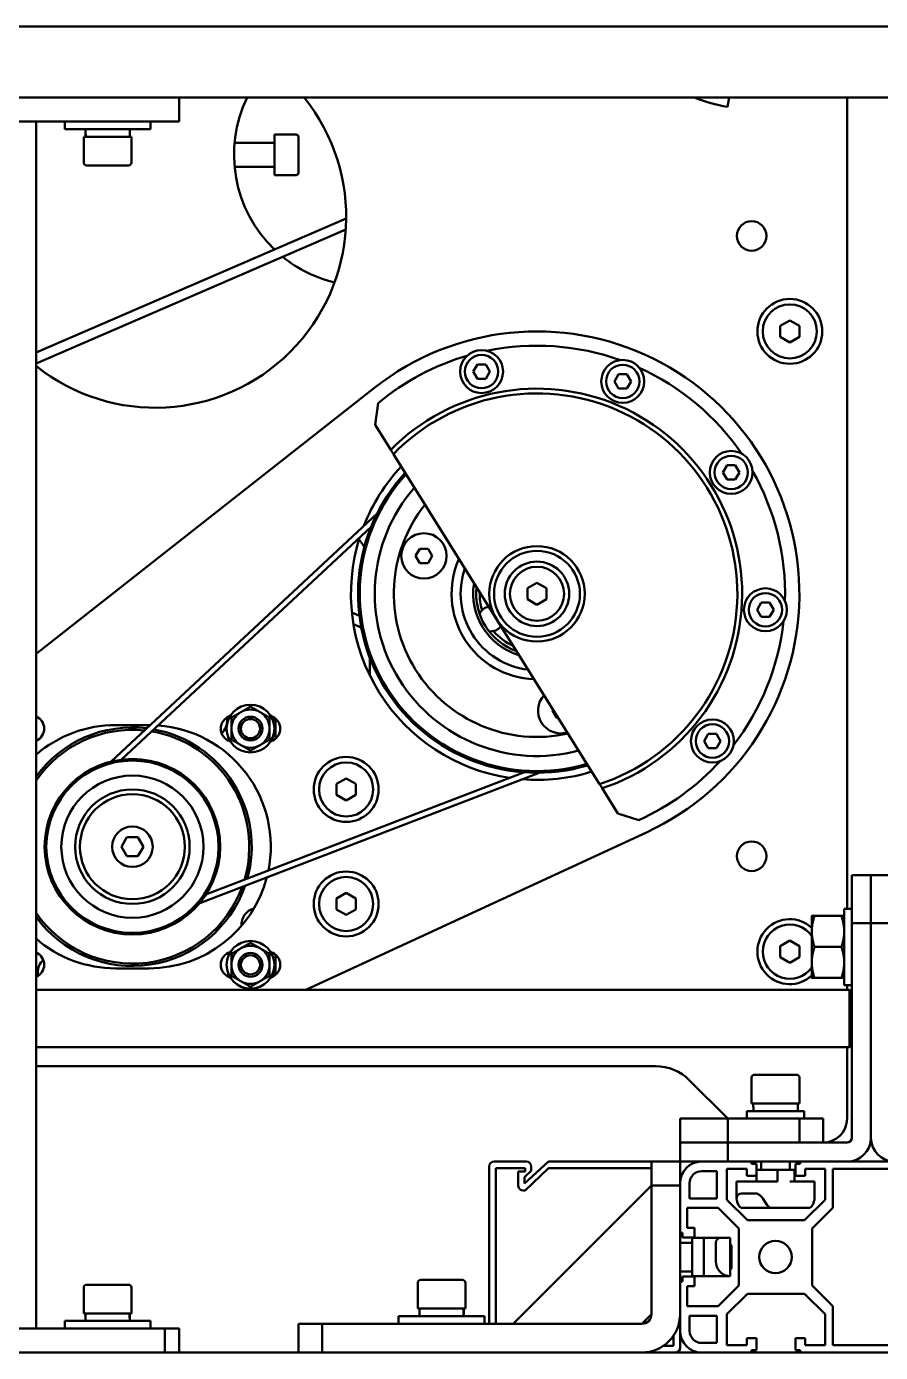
# Model space of a CAD drawing. Header units: millimetres. Extents: x 845401 to 948039, y 511594 to 550263.
# Drawn here: x 913357.2 to 913536.2, y 544470.2 to 544748.1 of the extents above; entities that cross this region are included whole.
import ezdxf

# ---------------------------------------------------------------- set-up
doc = ezdxf.new("R2010")
doc.units = ezdxf.units.MM
doc.layers.add('可见 (ISO)', color=7, linetype='Continuous', lineweight=50)

# ---------------------------------------------------------------- blocks, each defined once
blk = doc.blocks.new('A$C2A4E01FC')
at = {"layer": '可见 (ISO)', "color": 251}
for p, q in [((1587.5, 723.25), (767.5, 723.25)), ((912.5, 708.35), (1032.5, 708.35)), ((1032.5, 703.35), (1032.5, 708.35)), ((1032.5, 708.35), (1322.5, 708.35)), ((1147.77, 708.35), (1147.42, 706.38)), ((1172.5, 708.35), (1172.5, 538.35)), ((912.5, 703.35), (1032.5, 703.35)), ((1002.5, 703.35), (1002.5, 450.35)), ((1008.5, 703.35), (1008.5, 701.75)), ((1026.5, 703.35), (1026.5, 701.75)), ((1026.5, 701.75), (1008.5, 701.75)), ((1012.85, 700.77), (1012.85, 700.15)), ((1022.15, 701.75), (1022.15, 700.15)), ((1052.5, 700.6), (1052.5, 692.1)), ((1057, 700.6), (1052.5, 700.6)), ((1022.5, 700.15), (1012.5, 700.15)), ((1012.5, 694.75), (1012.5, 700.15)), ((1022.5, 694.75), (1022.5, 700.15)), ((1052.3, 698.85), (1044.11, 698.85)), ((1057.5, 700.1), (1057.5, 692.6)), ((1021.9, 694.15), (1013.1, 694.15)), ((1052.3, 693.85), (1044.11, 693.85)), ((1057, 692.1), (1052.5, 692.1)), ((1002.5, 654.93), (1067.5, 683)), ((1002.5, 652.64), (1067.41, 680.68)), ((1158.5, 660.51), (1160.5, 661.66)), ((1160.5, 661.66), (1162.5, 660.51)), ((1158.5, 658.2), (1158.5, 660.51)), ((1162.5, 660.51), (1162.5, 658.2)), ((1160.5, 657.04), (1158.5, 658.2)), ((1162.5, 658.2), (1160.5, 657.04)), ((1094.16, 650.92), (1095.02, 652.42)), ((1095.02, 649.42), (1094.16, 650.92)), ((1095.02, 652.42), (1096.75, 652.42)), ((1096.75, 652.42), (1097.62, 650.92)), ((1097.62, 650.92), (1096.75, 649.42)), ((1123.75, 648.86), (1124.62, 650.36)), ((1124.62, 650.36), (1126.35, 650.36)), ((1126.35, 650.36), (1127.21, 648.86)), ((1002.5, 591.78), (1073.52, 647.59)), ((1096.75, 649.42), (1095.02, 649.42)), ((1124.62, 647.36), (1123.75, 648.86)), ((1127.21, 648.86), (1126.35, 647.36)), ((1126.35, 647.36), (1124.62, 647.36)), ((1073.57, 639.78), (1074.23, 644.31)), ((1073.57, 639.78), (1076.86, 634.52)), ((1077.4, 633.65), (1099.02, 599.05)), ((1146.47, 629.79), (1147.34, 631.29)), ((1147.34, 631.29), (1149.07, 631.29)), ((1149.07, 631.29), (1149.94, 629.79)), ((1147.34, 628.29), (1146.47, 629.79)), ((1149.07, 628.29), (1147.34, 628.29)), ((1149.94, 629.79), (1149.07, 628.29)), ((1074.01, 621.21), (1018.27, 569.21)), ((1072.74, 618.42), (1020.43, 569.61)), ((1082.07, 612.3), (1082.93, 613.8)), ((1082.93, 610.8), (1082.07, 612.3)), ((1082.93, 613.8), (1084.66, 613.8)), ((1084.66, 613.8), (1085.53, 612.3)), ((1085.53, 612.3), (1084.66, 610.8)), ((1084.66, 610.8), (1082.93, 610.8)), ((1105.5, 605.51), (1107.5, 606.66)), ((1107.5, 606.66), (1109.5, 605.51)), ((1105.5, 603.2), (1105.5, 605.51)), ((1107.5, 602.04), (1105.5, 603.2)), ((1109.5, 603.2), (1107.5, 602.04)), ((1109.5, 605.51), (1109.5, 603.2)), ((1070.29, 599.73), (1068.7, 600.41)), ((1153.65, 601), (1154.52, 602.5)), ((1154.52, 599.5), (1153.65, 601)), ((1154.52, 602.5), (1156.25, 602.5)), ((1156.25, 602.5), (1157.12, 601)), ((1157.12, 601), (1156.25, 599.5)), ((1070.68, 597.27), (1069.02, 597.99)), ((1099.02, 599.05), (1120.64, 564.46)), ((1156.25, 599.5), (1154.52, 599.5)), ((1072.5, 590.9), (1072.5, 587.15)), ((1042.54, 577.7), (1042.54, 578.46)), ((1110.73, 579.85), (1110.87, 580.09)), ((1111.6, 578.35), (1110.73, 579.85)), ((1111.96, 578.35), (1111.6, 578.35)), ((1019.2, 576.85), (1026.2, 576.85)), ((1052.7, 577.81), (1052.7, 573.98)), ((1142.54, 573.5), (1143.4, 575)), ((1143.4, 572), (1142.54, 573.5)), ((1143.4, 575), (1145.14, 575)), ((1145.14, 575), (1146, 573.5)), ((1146, 573.5), (1145.14, 572)), ((1145.14, 572), (1143.4, 572)), ((1038.12, 541.31), (1104.91, 566.94)), ((1036.81, 539.54), (1107.98, 566.86)), ((1065.5, 564.51), (1067.5, 565.66)), ((1065.5, 562.2), (1065.5, 564.51)), ((1067.5, 565.66), (1069.5, 564.51)), ((1069.5, 564.51), (1069.5, 562.2)), ((1067.5, 561.04), (1065.5, 562.2)), ((1069.5, 562.2), (1067.5, 561.04)), ((1121.18, 563.59), (1124.47, 558.32)), ((1128.83, 556.93), (1124.47, 558.32)), ((1020.39, 551.35), (1021.55, 553.35)), ((1021.55, 553.35), (1023.85, 553.35)), ((1023.85, 553.35), (1025.01, 551.35)), ((1130.58, 554.43), (1059.03, 521.35)), ((1130.58, 554.43), (1059.03, 521.35)), ((1021.55, 549.35), (1020.39, 551.35)), ((1025.01, 551.35), (1023.85, 549.35)), ((1023.85, 549.35), (1021.55, 549.35)), ((1173.5, 545.35), (1173.5, 535.35)), ((1177.5, 545.35), (1173.5, 545.35)), ((1177.5, 535.35), (1177.5, 545.35)), ((1181.5, 545.35), (1177.5, 545.35)), ((1177.5, 545.35), (1177.5, 535.35)), ((1065.5, 540.51), (1067.5, 541.66)), ((1065.5, 538.2), (1065.5, 540.51)), ((1067.5, 541.66), (1069.5, 540.51)), ((1069.5, 540.51), (1069.5, 538.2)), ((1067.5, 537.04), (1065.5, 538.2)), ((1069.5, 538.2), (1067.5, 537.04)), ((1165.1, 536.85), (1165.1, 533.6)), ((1165.68, 536.85), (1171.32, 536.85)), ((1171.9, 522.35), (1171.9, 538.35)), ((1173.5, 538.35), (1171.9, 538.35)), ((1165.1, 533.6), (1165.1, 527.1)), ((1173.5, 535.35), (1177.5, 535.35)), ((1173.5, 535.35), (1173.5, 490.35)), ((1177.5, 535.35), (1177.5, 490.35)), ((1177.5, 535.35), (1181.5, 535.35)), ((1177.5, 535.35), (1177.5, 490.35)), ((1158.5, 530.51), (1160.5, 531.66)), ((1160.5, 531.66), (1162.5, 530.51)), ((1052.7, 528.72), (1052.7, 524.89)), ((1158.5, 528.2), (1158.5, 530.51)), ((1160.5, 527.04), (1158.5, 528.2)), ((1162.5, 528.2), (1160.5, 527.04)), ((1162.5, 530.51), (1162.5, 528.2)), ((1165.68, 530.35), (1171.32, 530.35)), ((1026.2, 525.85), (1019.2, 525.85)), ((1165.1, 527.1), (1165.1, 523.85)), ((1002.86, 525), (1002.86, 524.24)), ((1165.68, 523.85), (1171.32, 523.85)), ((1173, 521.35), (1002.5, 521.35)), ((1173.5, 522.35), (1171.9, 522.35)), ((1172.5, 522.35), (1172.5, 521.35)), ((1173, 509.35), (1173, 521.35)), ((1173.5, 520.85), (1173, 521.35)), ((1173, 509.35), (1002.5, 509.35)), ((1172.5, 509.35), (1172.5, 494.35)), ((1173.5, 509.85), (1173, 509.35)), ((1132.36, 505.35), (1002.5, 505.35)), ((1153.1, 503.55), (1161.9, 503.55)), ((1147.5, 494.35), (1139.43, 502.42)), ((1152.5, 502.95), (1152.5, 497.55)), ((1162.5, 502.95), (1162.5, 497.55)), ((1152.5, 497.55), (1162.5, 497.55)), ((1152.85, 496.94), (1152.85, 497.55)), ((1162.15, 495.95), (1162.15, 497.55)), ((1151.5, 495.95), (1163.5, 495.95)), ((1151.5, 494.35), (1151.5, 495.95)), ((1163.5, 494.35), (1163.5, 495.95)), ((1147.5, 494.35), (1137.5, 494.35)), ((1137.5, 494.35), (1137.5, 489.35)), ((1147.5, 489.35), (1147.5, 494.35)), ((1162.5, 494.35), (1147.5, 494.35)), ((1167.5, 494.35), (1162.5, 494.35)), ((1162.5, 494.35), (1162.5, 489.35)), ((1167.5, 489.35), (1167.5, 494.35)), ((1147.5, 489.35), (1137.5, 489.35)), ((1137.5, 489.35), (1137.5, 485.35)), ((1137.5, 489.35), (1147.5, 489.35)), ((1147.5, 485.35), (1147.5, 489.35)), ((1172.5, 489.35), (1147.5, 489.35)), ((1147.5, 489.35), (1162.5, 489.35)), ((1097.5, 484.35), (1097.5, 451.35)), ((1105.3, 485.35), (1098.5, 485.35)), ((1098.9, 483.95), (1104.99, 483.95)), ((1098.9, 451.35), (1098.9, 483.95)), ((1109.9, 485.35), (1104.9, 480.76)), ((1104.99, 483.95), (1104.99, 483.26)), ((1104.99, 479.26), (1109.9, 483.95)), ((1106.3, 483.4), (1106.3, 484.35)), ((1131.5, 485.35), (1109.9, 485.35)), ((1109.9, 483.95), (1131.5, 483.95)), ((1131.5, 485.35), (1131.5, 480.35)), ((1137.5, 485.35), (1131.5, 485.35)), ((1137.5, 480.85), (1137.5, 485.35)), ((1137.5, 485.35), (1142, 485.35)), ((1152.5, 485.35), (1142, 485.35)), ((1147.3, 477.35), (1147.3, 483.85)), ((1147.3, 483.85), (1151.5, 483.85)), ((1172.5, 485.35), (1147.5, 485.35)), ((1151.5, 483.85), (1151.5, 482.35)), ((1152.5, 484.85), (1152.5, 485.35)), ((1153.5, 484.85), (1152.5, 484.85)), ((1153.5, 482.35), (1153.5, 484.85)), ((1154.89, 483.65), (1153.5, 483.65)), ((1154.5, 485.35), (1154.5, 483.65)), ((1154.89, 483.65), (1157.93, 483.65)), ((1157.93, 483.65), (1160.53, 483.65)), ((1157.93, 481.15), (1157.93, 483.65)), ((1160.5, 485.35), (1160.5, 483.65)), ((1161.5, 483.65), (1160.53, 483.65)), ((1161.5, 481.15), (1161.5, 483.65)), ((1162.7, 484.85), (1161.7, 484.85)), ((1161.7, 484.85), (1161.7, 482.35)), ((1192.3, 485.35), (1162.7, 485.35)), ((1162.7, 485.35), (1162.7, 484.85)), ((1163.7, 482.35), (1163.7, 483.85)), ((1163.7, 483.85), (1167.9, 483.85)), ((1167.9, 483.85), (1167.9, 477.35)), ((1169.5, 483.85), (1185.5, 483.85)), ((1169.5, 475.65), (1169.5, 483.85)), ((1103.59, 483.26), (1103.59, 480.26)), ((1104.99, 483.26), (1103.59, 483.26)), ((1104.9, 482.11), (1106.3, 483.4)), ((1104.9, 480.76), (1104.9, 482.11)), ((1137.5, 480.85), (1137.5, 470.45)), ((1139.5, 477.65), (1139.5, 480.85)), ((1142, 483.35), (1145.2, 483.35)), ((1145.2, 483.35), (1145.2, 477.65)), ((1150.39, 481.15), (1149.34, 481.15)), ((1149.34, 481.15), (1149.34, 477.61)), ((1150.39, 481.15), (1153.42, 481.15)), ((1151.5, 482.35), (1153.5, 482.35)), ((1154.83, 481.15), (1153.42, 481.15)), ((1153.5, 481.15), (1153.5, 482.35)), ((1154.83, 481.15), (1157.93, 481.15)), ((1160.53, 481.15), (1164.93, 481.15)), ((1161.7, 482.35), (1163.7, 482.35)), ((1165.66, 481.15), (1164.93, 481.15)), ((1165.66, 481.15), (1165.66, 477.61)), ((1102.5, 451.35), (1131.5, 480.35)), ((1104.59, 479.26), (1104.99, 479.26)), ((1131.5, 480.35), (1137.5, 480.35)), ((1131.5, 480.35), (1131.5, 453.35)), ((1131.5, 480.35), (1131.5, 453.35)), ((1137.5, 480.35), (1137.5, 453.35)), ((1153.42, 478.65), (1150.39, 478.65)), ((1139, 471.45), (1139, 475.65)), ((1139, 475.65), (1145.5, 475.65)), ((1145.2, 477.65), (1139.5, 477.65)), ((1145.5, 475.65), (1149.8, 471.35)), ((1151.6, 473.05), (1147.3, 477.35)), ((1156.67, 475.65), (1150.61, 475.65)), ((1155.75, 476.24), (1154.83, 477.65)), ((1164.39, 475.65), (1156.67, 475.65)), ((1167.9, 477.35), (1163.6, 473.05)), ((1165.2, 471.35), (1169.5, 475.65)), ((1163.6, 473.05), (1151.6, 473.05)), ((1137.5, 470.45), (1138, 470.45)), ((1138, 470.45), (1138, 469.45)), ((1140.5, 471.45), (1139, 471.45)), ((1140.5, 469.45), (1140.5, 471.45)), ((1149.8, 471.35), (1149.8, 459.35)), ((1165.2, 459.35), (1165.2, 471.35)), ((1137.5, 468.35), (1140, 468.35)), ((1138, 469.45), (1140.5, 469.45)), ((1140, 465.35), (1140, 469.35)), ((1142.5, 469.35), (1140, 469.35)), ((1142.5, 469.35), (1146, 469.35)), ((1142.5, 469.35), (1142.5, 468.35)), ((1142.5, 464.35), (1142.5, 468.35)), ((1145, 468.35), (1145, 464.35)), ((1147.41, 469.35), (1146, 469.35)), ((1148, 469.35), (1147.41, 469.35)), ((1148, 469.35), (1148, 461.35)), ((1148.3, 467.74), (1148, 468.04)), ((1148.3, 467.74), (1148.3, 462.96)), ((1140, 465.35), (1140, 461.35)), ((1142.5, 464.35), (1142.5, 461.35)), ((1137.5, 462.35), (1140, 462.35)), ((1142.5, 461.35), (1140, 461.35)), ((1147.82, 461.35), (1142.5, 461.35)), ((1147.82, 461.35), (1148, 461.35)), ((1148.3, 462.96), (1148, 462.66)), ((1012.5, 458.95), (1012.5, 453.55)), ((1013.1, 459.55), (1021.9, 459.55)), ((1022.5, 458.95), (1022.5, 453.55)), ((1082.5, 459.95), (1082.5, 454.55)), ((1083.1, 460.55), (1091.9, 460.55)), ((1092.5, 459.95), (1092.5, 454.55)), ((1138, 460.25), (1137.5, 460.25)), ((1137.5, 460.25), (1137.5, 449.85)), ((1140.5, 461.25), (1138, 461.25)), ((1138, 461.25), (1138, 460.25)), ((1139, 455.05), (1139, 459.25)), ((1139, 459.25), (1140.5, 459.25)), ((1140.5, 459.25), (1140.5, 461.25)), ((1149.8, 459.35), (1145.5, 455.05)), ((1169.5, 455.05), (1165.2, 459.35)), ((1147.3, 453.35), (1151.6, 457.65)), ((1151.6, 457.65), (1163.6, 457.65)), ((1163.6, 457.65), (1167.9, 453.35)), ((1012.5, 453.55), (1022.5, 453.55)), ((1012.85, 451.95), (1012.85, 453.55)), ((1022.15, 452.94), (1022.15, 453.55)), ((1082.5, 454.55), (1092.5, 454.55)), ((1082.85, 452.95), (1082.85, 454.55)), ((1092.15, 453.94), (1092.15, 454.55)), ((1131.5, 453.35), (1129.5, 451.35)), ((1145.5, 455.05), (1139, 455.05)), ((1139.5, 449.85), (1139.5, 453.05)), ((1139.5, 453.05), (1145.2, 453.05)), ((1145.2, 453.05), (1145.2, 447.35)), ((1147.3, 446.85), (1147.3, 453.35)), ((1167.9, 453.35), (1167.9, 446.85)), ((1169.5, 446.85), (1169.5, 455.05)), ((915.5, 450.35), (1029.5, 450.35)), ((1008.5, 451.95), (1026.5, 451.95)), ((1008.5, 450.35), (1008.5, 451.95)), ((1026.5, 450.35), (1026.5, 451.95)), ((1029.5, 450.35), (1029.5, 445.35)), ((1032.5, 450.35), (1029.5, 450.35)), ((1032.5, 445.35), (1032.5, 450.35)), ((1062.5, 451.35), (1057.5, 451.35)), ((1057.5, 451.35), (1057.5, 445.35)), ((1062.5, 445.35), (1062.5, 451.35)), ((1129.5, 451.35), (1062.5, 451.35)), ((1078.5, 452.95), (1096.5, 452.95)), ((1078.5, 451.35), (1078.5, 452.95)), ((1096.5, 451.35), (1096.5, 452.95)), ((1129.5, 451.35), (1102.5, 451.35)), ((1136.1, 448.83), (1136.1, 446.75)), ((1137.5, 446.35), (1137.5, 449.85)), ((1153.5, 448.35), (1151.5, 448.35)), ((1151.5, 448.35), (1151.5, 446.85)), ((1153.5, 445.85), (1153.5, 448.35)), ((1163.7, 448.35), (1161.7, 448.35)), ((1161.7, 448.35), (1161.7, 445.85)), ((1163.7, 446.85), (1163.7, 448.35)), ((915.5, 445.35), (1029.5, 445.35)), ((1029.5, 445.35), (1032.5, 445.35)), ((1058, 445.35), (1032.5, 445.35)), ((1058, 445.35), (1062.5, 445.35)), ((1129.5, 445.35), (1062.5, 445.35)), ((1142, 445.35), (1129.5, 445.35)), ((1136.1, 446.75), (1134.02, 446.75)), ((1145.2, 447.35), (1142, 447.35)), ((1142, 445.35), (1152.5, 445.35)), ((1151.5, 446.85), (1147.3, 446.85)), ((1152.5, 445.35), (1152.5, 445.85)), ((1152.5, 445.85), (1153.5, 445.85)), ((1162.7, 445.35), (1152.5, 445.35)), ((1161.7, 445.85), (1162.7, 445.85)), ((1162.7, 445.85), (1162.7, 445.35)), ((1162.7, 445.35), (1192.3, 445.35)), ((1167.9, 446.85), (1163.7, 446.85)), ((1185.5, 446.85), (1169.5, 446.85))]:
    blk.add_line(p, q, dxfattribs=at)
for centre, radius in [((1152.5, 679.35), 3.1), ((1160.5, 659.35), 6.8), ((1160.5, 659.35), 5.67), ((1095.89, 650.92), 4.5), ((1095.89, 650.92), 3.5), ((1125.48, 648.86), 4.5), ((1125.48, 648.86), 3.5), ((1148.21, 629.79), 4.5), ((1148.21, 629.79), 3.5), ((1083.8, 612.3), 4.75), ((1107.5, 604.35), 10), ((1107.5, 604.35), 9), ((1107.5, 604.35), 6.75), ((1107.5, 604.35), 5.67), ((1155.38, 601), 4.5), ((1155.38, 601), 3.5), ((1047.45, 576.1), 5), ((1047.45, 576.1), 2.5), ((1047.45, 576.1), 2.5), ((1047.45, 576.1), 2.01), ((1144.27, 573.5), 4.5), ((1144.27, 573.5), 3.5), ((1022.7, 551.35), 18.4), ((1067.5, 563.35), 6.8), ((1022.7, 551.35), 18.05), ((1067.5, 563.35), 5.67), ((1022.7, 551.35), 14.9), ((1022.7, 551.35), 12), ((1022.7, 551.35), 11), ((1022.7, 551.35), 4.25), ((1152.5, 549.35), 3.1), ((1067.5, 539.35), 6.8), ((1067.5, 539.35), 5.67), ((1047.45, 526.6), 5), ((1047.45, 526.6), 2.5), ((1047.45, 526.6), 2.5), ((1047.45, 526.6), 2.01), ((1157.5, 465.35), 3.4)]:
    blk.add_circle(centre, radius, dxfattribs=at)
for centre, radius, start, end in [((1027.5, 683.35), 40, 231.3178, 38.6822), ((1071.5, 696.35), 27.5, 154.1279, 226.1819), ((1153.5, 740.85), 35, 248.2132, 260), ((1057, 700.1), 0.5, 0, 90), ((1052.3, 699.05), 0.2, 270, 0), ((1013.1, 694.75), 0.6, 180, 270), ((1021.9, 694.75), 0.6, 270, 0), ((1052.3, 693.65), 0.2, 0, 90), ((1057, 692.6), 0.5, 270, 0), ((1071.5, 696.35), 27.5, 231.0204, 256.472), ((1107.5, 604.35), 55, 294.8096, 128.1634), ((1107.5, 604.35), 52, 70.3644, 101.6356), ((1107.5, 604.35), 52, 106.3644, 129.7815), ((1107.5, 604.35), 52, 34.3644, 65.6356), ((1107.5, 604.35), 43, 288.5523, 135.4477), ((1107.5, 604.35), 42, 288.2259, 135.7741), ((1107.5, 604.35), 39, 136.8572, 158.5985), ((1107.5, 604.35), 37.5, 137.4675, 286.5325), ((1107.5, 604.35), 37.15, 137.6158, 286.3842), ((1107.5, 604.35), 52, 358.3644, 29.6356), ((1107.5, 604.35), 34, 139.1065, 284.8935), ((1107.5, 604.35), 30, 141.4712, 282.5288), ((1107.5, 604.35), 39, 162.3582, 261.6522), ((1062.5, 609.35), 10, 28.4118, 39.6633), ((1107.5, 604.35), 17.9, 155.9631, 268.0369), ((1107.5, 604.35), 16, 160.6822, 263.3178), ((1107.5, 604.35), 13.38, 170.3787, 253.6213), ((1107.5, 604.35), 12.74, 173.7141, 250.2859), ((1107.5, 604.35), 12, 178.4427, 196.6549), ((1097.85, 599.08), 2.6, 99.8294, 155.8009), ((1097.85, 599.08), 2.6, 261.4901, 324.1706), ((1107.5, 604.35), 52, 322.3644, 353.6356), ((1107.5, 604.35), 12, 220.6361, 245.5573), ((1112.46, 579.85), 4.75, 136.9614, 287.0386), ((1001.45, 576.1), 2.75, 292.4464, 67.5536), ((1043.95, 576.1), 2.75, 105.6458, 254.3129), ((1047.45, 576.1), 4, 120, 180), ((1047.45, 576.1), 4, 60, 120), ((1047.45, 576.1), 4, 0, 60), ((1050.95, 576.1), 2.75, 285.6209, 74.4204), ((1022.7, 551.35), 40, 41.4096, 43.092), ((1019.2, 551.35), 25.5, 90, 130.9122), ((1022.7, 551.35), 25, 83.04, 143.901), ((1022.7, 551.35), 24.5, 84.0293, 145.5368), ((1026.2, 551.35), 25.5, 89.4129, 90), ((1022.7, 551.35), 24.5, 343.5443, 80.4661), ((1022.7, 551.35), 25, 344.417, 79.5934), ((1026.2, 551.35), 25.5, 348.6473, 85.6926), ((1039.04, 577.7), 3.5, 312.2018, 0), ((1047.45, 576.1), 4, 180, 240), ((1047.45, 576.1), 4, 300, 0), ((1047.45, 576.1), 4, 240, 300), ((1107.5, 604.35), 39, 265.4119, 287.1428), ((1107.5, 604.35), 52, 294.2185, 317.6356), ((1107.5, 604.34), 54.99, 294.8095, 294.8096), ((1026.2, 551.35), 25.5, 270, 345.4508), ((1022.7, 551.35), 25, 216.099, 340.9704), ((1022.7, 551.35), 24.5, 214.4632, 339.9811), ((1049.05, 535.02), 3.5, 104.5335, 184.3361), ((1160.5, 529.35), 6.8, 47.4315, 312.5685), ((1160.5, 529.35), 5.67, 35.7781, 324.2219), ((1019.2, 551.35), 25.5, 229.0878, 270), ((1001.45, 526.6), 2.75, 292.4464, 67.5536), ((1043.95, 526.6), 2.75, 105.6871, 254.3542), ((1047.45, 526.6), 4, 120, 180), ((1047.45, 526.6), 4, 60, 120), ((1047.45, 526.6), 4, 0, 60), ((1050.95, 526.6), 2.75, 285.5796, 74.3791), ((1006.36, 525), 3.5, 132.2018, 180), ((1047.45, 526.6), 4, 180, 240), ((1047.45, 526.6), 4, 300, 0), ((1047.45, 526.6), 4, 240, 300), ((1022.7, 551.35), 40, 316.908, 318.5904), ((1132.36, 495.35), 10, 45, 90), ((1153.1, 502.95), 0.6, 90, 180), ((1161.9, 502.95), 0.6, 0, 90), ((1167.5, 494.35), 5, 270, 0), ((1172.5, 490.35), 5, 270, 0), ((1172.5, 490.35), 1, 270, 0), ((1182.5, 490.35), 5, 180, 270), ((1098.5, 484.35), 1, 90, 180), ((1105.3, 484.35), 1, 0, 90), ((1142, 480.85), 4.5, 90, 180), ((1142, 480.85), 2.5, 90, 180), ((1104.59, 480.26), 1, 180, 270), ((1146, 468.35), 1, 90, 180), ((1148, 464.35), 3, 180, 258.74), ((1013.1, 458.95), 0.6, 90, 180), ((1021.9, 458.95), 0.6, 0, 90), ((1083.1, 459.95), 0.6, 90, 180), ((1091.9, 459.95), 0.6, 0, 90), ((1129.5, 453.35), 8, 270, 0), ((1129.5, 453.35), 2, 270, 0), ((1142, 449.85), 4.5, 180, 270), ((1142, 449.85), 2.5, 180, 270), ((1136.5, 446.35), 1, 270, 0)]:
    blk.add_arc(centre, radius, start, end, dxfattribs=at)
for centre, major_axis, ratio, start_param, end_param in [((1017.5, 700.77), (0, 14.31), 0.32492, 1.501925, 1.613793), ((1017.5, 702.74), (0, 14.31), 0.32492, 1.639668, 1.752411), ((1157.5, 496.94), (0, -14.31), 0.32492, 4.712389, 4.781261), ((1152.34, 475.65), (-2.73, 2.73), 0.459146, 5.852752, 7.227023), ((1154.07, 477.65), (-0.909, 0.909), 0.459146, 4.281955, 5.852752), ((1150.61, 477.65), (0, -2), 0.65178, 5.856107, 6.283185), ((1156.67, 477.65), (0, -2), 0.65178, 5.497787, 6.283185), ((1164.39, 477.65), (0, -2), 0.65178, 0, 0.427079), ((1162.66, 475.65), (-2.73, -2.73), 0.459146, 2.197755, 2.711159), ((1017.5, 450.97), (0, -14.31), 0.32492, 1.639668, 1.752411), ((1017.5, 452.94), (0, -14.31), 0.32492, 1.501925, 1.613793), ((1087.5, 451.97), (0, -14.31), 0.32492, 1.639668, 1.752411), ((1087.5, 453.94), (0, -14.31), 0.32492, 1.501925, 1.613793)]:
    blk.add_ellipse(centre, major_axis=major_axis, ratio=ratio, start_param=start_param, end_param=end_param, dxfattribs=at)
for points, weights in [([(1076.86, 634.52), (1077.13, 634.08), (1077.4, 633.65)], [1.00425818489, 1.00220025532, 1]), ([(1043.45, 578.41), (1044.52, 579.03), (1045.45, 579.56)], [1, 1.0379548493, 1]), ([(1043.45, 576.1), (1043.45, 577.17), (1043.45, 578.41)], [1, 1.0379548493, 1]), ([(1045.45, 579.56), (1046.38, 580.1), (1047.45, 580.72)], [1, 1.0379548493, 1]), ([(1047.45, 580.72), (1048.52, 580.1), (1049.45, 579.56)], [1, 1.0379548493, 1]), ([(1049.45, 579.56), (1050.38, 579.03), (1051.45, 578.41)], [1, 1.0379548493, 1]), ([(1051.45, 578.41), (1051.45, 577.17), (1051.45, 576.1)], [1, 1.0379548493, 1]), ([(1043.45, 573.79), (1043.45, 575.03), (1043.45, 576.1)], [1, 1.0379548493, 1]), ([(1051.45, 576.1), (1051.45, 575.03), (1051.45, 573.79)], [1, 1.0379548493, 1]), ([(1045.45, 572.64), (1044.52, 573.17), (1043.45, 573.79)], [1, 1.0379548493, 1]), ([(1047.45, 571.48), (1046.38, 572.1), (1045.45, 572.64)], [1, 1.0379548493, 1]), ([(1049.45, 572.64), (1048.52, 572.1), (1047.45, 571.48)], [1, 1.0379548493, 1]), ([(1051.45, 573.79), (1050.38, 573.17), (1049.45, 572.64)], [1, 1.0379548493, 1]), ([(1120.64, 564.46), (1120.91, 564.03), (1121.18, 563.59)], [1, 1.00220025533, 1.00425818489]), ([(1165.1, 536.85), (1165.1, 536.85), (1165.68, 536.85)], [1, 1.0379548493, 1]), ([(1165.68, 536.85), (1165.1, 535.11), (1165.1, 533.6)], [1, 1.0379548493, 1]), ([(1171.32, 536.85), (1171.9, 536.85), (1171.9, 536.85)], [1, 1.0379548493, 1]), ([(1171.9, 533.6), (1171.9, 535.11), (1171.32, 536.85)], [1, 1.0379548493, 1]), ([(1165.1, 533.6), (1165.1, 532.09), (1165.68, 530.35)], [1, 1.0379548493, 1]), ([(1171.32, 530.35), (1171.9, 532.09), (1171.9, 533.6)], [1, 1.0379548493, 1]), ([(1045.45, 530.07), (1046.38, 530.6), (1047.45, 531.22)], [1, 1.0379548493, 1]), ([(1047.45, 531.22), (1048.52, 530.6), (1049.45, 530.07)], [1, 1.0379548493, 1]), ([(1043.45, 528.91), (1044.52, 529.53), (1045.45, 530.07)], [1, 1.0379548493, 1]), ([(1043.45, 526.6), (1043.45, 527.67), (1043.45, 528.91)], [1, 1.0379548493, 1]), ([(1049.45, 530.07), (1050.38, 529.53), (1051.45, 528.91)], [1, 1.0379548493, 1]), ([(1051.45, 528.91), (1051.45, 527.67), (1051.45, 526.6)], [1, 1.0379548493, 1]), ([(1165.68, 530.35), (1165.1, 528.61), (1165.1, 527.1)], [1, 1.0379548493, 1]), ([(1171.9, 527.1), (1171.9, 528.61), (1171.32, 530.35)], [1, 1.0379548493, 1]), ([(1043.45, 524.29), (1043.45, 525.53), (1043.45, 526.6)], [1, 1.0379548493, 1]), ([(1051.45, 526.6), (1051.45, 525.53), (1051.45, 524.29)], [1, 1.0379548493, 1]), ([(1165.1, 527.1), (1165.1, 525.59), (1165.68, 523.85)], [1, 1.0379548493, 1]), ([(1171.32, 523.85), (1171.9, 525.59), (1171.9, 527.1)], [1, 1.0379548493, 1]), ([(1045.45, 523.14), (1044.52, 523.67), (1043.45, 524.29)], [1, 1.0379548493, 1]), ([(1047.45, 521.98), (1046.38, 522.6), (1045.45, 523.14)], [1, 1.0379548493, 1]), ([(1049.45, 523.14), (1048.52, 522.6), (1047.45, 521.98)], [1, 1.0379548493, 1]), ([(1051.45, 524.29), (1050.38, 523.67), (1049.45, 523.14)], [1, 1.0379548493, 1]), ([(1165.68, 523.85), (1165.1, 523.85), (1165.1, 523.85)], [1, 1.0379548493, 1]), ([(1171.9, 523.85), (1171.9, 523.85), (1171.32, 523.85)], [1, 1.0379548493, 1])]:
    blk.add_rational_spline(points, weights, degree=2, dxfattribs=at)
for points, knots in [([(1149.73, 476.24), (1149.73, 476.23), (1149.73, 476.23), (1149.82, 476.07), (1149.93, 475.93), (1150.07, 475.83)], [0.82238559, 0.82238559, 0.82238559, 0.82238559, 0.82458668, 0.82458668, 0.89185872, 0.89185872, 0.89185872, 0.89185872]), ([(1165.27, 476.24), (1165.27, 476.23), (1165.27, 476.23), (1165.18, 476.07), (1165.07, 475.93), (1164.93, 475.83)], [0.15213805, 0.15213805, 0.15213805, 0.15213805, 0.15433913, 0.15433913, 0.22161118, 0.22161118, 0.22161118, 0.22161118]), ([(1147.41, 461.41), (1147.42, 461.41), (1147.42, 461.41), (1147.58, 461.37), (1147.72, 461.35), (1147.82, 461.35)], [0.82238559, 0.82238559, 0.82238559, 0.82238559, 0.82458668, 0.82458668, 0.89185872, 0.89185872, 0.89185872, 0.89185872])]:
    blk.add_open_spline(points, degree=3, knots=knots, dxfattribs=at)

msp = doc.modelspace()

# ---------------------------------------------------------------- block references
msp.add_blockref('A$C2A4E01FC', (912356.69, 544024.87))

doc.saveas('drawing.dxf')
